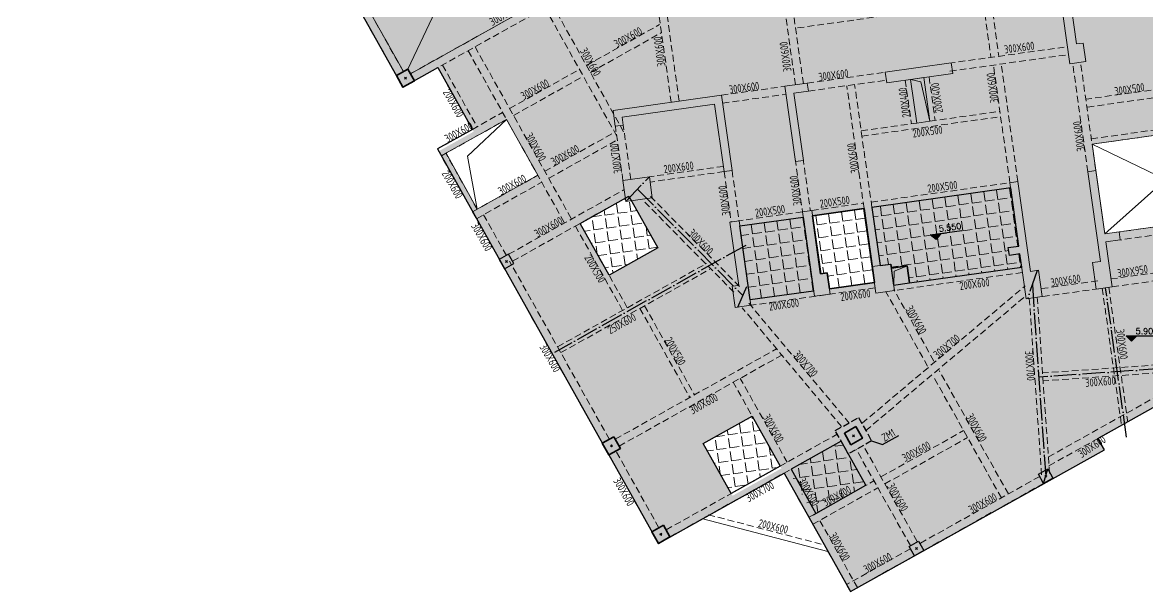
# Model space of a CAD drawing. Header units: millimetres. Extents: x 1089227 to 13101469, y 618865 to 10240562.
# Drawn here: x 7241747 to 7283909, y 5097722 to 5119053 of the extents above; entities that cross this region are included whole.
import ezdxf
from ezdxf.enums import TextEntityAlignment as Align

# ---------------------------------------------------------------- set-up
doc = ezdxf.new("R2010")
doc.units = ezdxf.units.MM
doc.header["$LTSCALE"] = 1000
for name, pattern in [('DASH', [0.35, 0.25, -0.1]), ('GB_DASHDOT3', [1.0675, 0.84, -0.105, 0.0175, -0.105]), ('HIDDEN', [0.375, 0.25, -0.125])]:
    doc.linetypes.add(name, pattern=pattern)
doc.layers.get('0').update_dxf_attribs({"linetype": 'CONTINUOUS'})
for name, color, linetype in [('BG', 11, 'CONTINUOUS'), ('BG-H', 8, 'CONTINUOUS'), ('BG-T', 3, 'CONTINUOUS'), ('C-H', 8, 'CONTINUOUS'), ('S-BEAM-TEXT-DD', 7, 'CONTINUOUS'), ('S-COLU-BEAM', 240, 'CONTINUOUS'), ('S-GRID-DE', 11, 'GB_DASHDOT3'), ('THIN', 7, 'CONTINUOUS'), ('单形心', 4, 'CONTINUOUS'), ('降板范围', 7, 'CONTINUOUS')]:
    doc.layers.add(name, color=color, linetype=linetype)
for name, color, linetype, lineweight in [('S-BEAM-DASH', 4, 'HIDDEN', 0), ('S-BEAM-SE-DASH', 3, 'HIDDEN', 0), ('S-COLU', 30, 'CONTINUOUS', 0), ('S-HOLE', 11, 'CONTINUOUS', 0), ('S-SLAB-HATCH', 73, 'CONTINUOUS', 0), ('S-WALL', 31, 'CONTINUOUS', 0)]:
    doc.layers.add(name, color=color, linetype=linetype, lineweight=lineweight)
doc.styles.add('RMD', font='romand.shx')
doc.styles.add('TSSD_Rein', font='tssdeng.shx', dxfattribs={"width": 0.7, "bigfont": 'hztxt.shx'})
pattern_1 = [(8.0000004, (-7272583.1, -5076572.44), (-68.04869, 484.191572), [355.6, -133.35]), (98.0000004, (-7272583.1, -5076572.44), (-484.191572, -68.04869), [355.6, -133.35])]
pattern_2 = [(8.0000004, (-7272583.1, -5076572.44), (-68.04869, 484.191572), [355.6, -133.35]), (98.0000004, (-7272583.1, -5076572.44), (-484.191572, -68.04869), [355.6, -133.35])]

# ---------------------------------------------------------------- blocks, each defined once
blk = doc.blocks.new('QZ-TL-0808')
at = {"layer": 'C-H'}
for points in [[(-135963, -106747), (-136211, -106782), (-136489, -104802), (-136836, -104850), (-136460, -107524), (-135866, -107440)], [(-143383, -107841), (-140907, -107493), (-140852, -107889), (-143327, -108237)], [(-146749, -111192), (-147146, -108369), (-146304, -108251), (-146263, -108548), (-146807, -108625), (-146452, -111150)], [(-153499, -109868), (-153583, -109274), (-149523, -108703), (-149126, -111526), (-149423, -111567), (-149778, -109042), (-153244, -109529), (-153202, -109826)], [(-135790, -111570), (-135493, -111530), (-135159, -113905), (-134614, -113828), (-134573, -114126), (-135117, -114202), (-134881, -115886), (-135475, -115969), (-135614, -114979), (-135317, -114937)], [(-153214, -111898), (-152224, -111759), (-152112, -112551), (-153103, -112690)], [(-138099, -116338), (-137504, -116254), (-137644, -115264), (-137941, -115306), (-138414, -111941), (-138711, -111983), (-138377, -114357), (-138774, -114413), (-138732, -114710), (-138335, -114654)], [(-149011, -116660), (-149122, -115867), (-148874, -115833), (-149208, -113456), (-148862, -113407), (-148416, -116576)], [(-146040, -116242), (-146485, -113073), (-146138, -113024), (-145804, -115401), (-145557, -115366), (-145446, -116159)], [(-143873, -115130), (-143180, -115032), (-143041, -116023), (-143734, -116120)]]:
    blk.add_hatch(color=256, dxfattribs=at).paths.add_polyline_path(points)
at = {"layer": 'S-WALL'}
for points in [[(-136836, -104850), (-136489, -104802), (-136211, -106782), (-135963, -106747), (-135866, -107440), (-136460, -107524), (-136836, -104850)], [(-146749, -111192), (-147146, -108369), (-146304, -108251), (-146263, -108548), (-146807, -108625), (-146452, -111150), (-146749, -111192)], [(-153499, -109868), (-153583, -109274), (-149523, -108703), (-149126, -111526), (-149423, -111567), (-149778, -109042), (-153244, -109529), (-153202, -109826), (-153499, -109868)], [(-135790, -111570), (-135493, -111530), (-135159, -113905), (-134614, -113828), (-134573, -114126), (-135117, -114202), (-134881, -115886), (-135475, -115969), (-135614, -114979), (-135317, -114937), (-135790, -111570)], [(-138099, -116338), (-137504, -116254), (-137644, -115264), (-137941, -115306), (-138414, -111941), (-138711, -111983), (-138377, -114357), (-138774, -114413), (-138732, -114710), (-138335, -114654), (-138099, -116338)], [(-149011, -116660), (-149122, -115867), (-148874, -115833), (-149208, -113456), (-148862, -113407), (-148416, -116576), (-149011, -116660)], [(-146040, -116242), (-146485, -113073), (-146138, -113024), (-145804, -115401), (-145557, -115366), (-145446, -116159), (-146040, -116242)]]:
    blk.add_lwpolyline(points, dxfattribs=at)
for points in [[(-143383, -107841), (-140907, -107493), (-140852, -107889), (-143327, -108237)], [(-153214, -111898), (-152224, -111759), (-152112, -112551), (-153103, -112690)], [(-143873, -115130), (-143180, -115032), (-143041, -116023), (-143734, -116120)]]:
    blk.add_lwpolyline(points, close=True, dxfattribs=at)
blk = doc.blocks.new('BANWANG_XINGXIN')
at = {"color": 0}
for points in [[(0.71, 0.71), (-0.71, -0.71)], [(-0.71, 0.71), (0.71, -0.71)]]:
    blk.add_lwpolyline(points, dxfattribs=at)
blk = doc.blocks.new('1F柱网-0808')
at = {"layer": 'S-COLU', "lineweight": 35}
for points in [[(-16390, 40735), (-16826, 40491), (-16582, 40054), (-16145, 40299)], [(400, 27329), (-36, 27084), (208, 26648), (644, 26892)], [(-8671, 26949), (-9107, 26705), (-8863, 26268), (-8427, 26513)], [(-6814, 23633), (-7251, 23389), (-7006, 22953), (-6570, 23197)]]:
    blk.add_lwpolyline(points, close=True, dxfattribs=at)
at = {"layer": 'S-COLU-BEAM'}
for points in [[(-12618, 33793), (-12967, 33598), (-12771, 33249), (-12422, 33444)], [(7239, 25553), (7588, 25749), (7783, 25400), (7434, 25204)], [(2396, 22842), (2745, 23037), (2941, 22688), (2592, 22493)]]:
    blk.add_lwpolyline(points, close=True, dxfattribs=at)
blk.add_blockref('QZ-TL-0808', (144880, 148457))
at = {"layer": '单形心', "xscale": 50, "yscale": 50, "zscale": 50}
for p in [(-16486, 40395), (-12694, 33521), (304, 26988), (-8767, 26609), (7511, 25477), (-6910, 23293), (2668, 22765)]:
    blk.add_blockref('BANWANG_XINGXIN', p, dxfattribs=at)
blk = doc.blocks.new('2FJGBZ')
at = {"layer": 'C-H'}
h = blk.add_hatch(color=256, dxfattribs=at)
h.dxf.hatch_style = 1
h.paths.add_polyline_path([(-16825, 40492), (-16389, 40734), (-16143, 40299), (-16582, 40054)])
h = blk.add_hatch(color=256, dxfattribs=at)
h.dxf.hatch_style = 1
h.paths.add_polyline_path([(-12965, 33598), (-12617, 33792), (-12420, 33445), (-12770, 33249)])
h = blk.add_hatch(color=256, dxfattribs=at)
h.dxf.hatch_style = 1
h.paths.add_polyline_path([(-35, 27086), (400, 27328), (647, 26893), (208, 26648)])
h = blk.add_hatch(color=256, dxfattribs=at)
h.dxf.hatch_style = 1
h.paths.add_polyline_path([(-9106, 26706), (-8670, 26948), (-8424, 26513), (-8863, 26268)])
h = blk.add_hatch(color=256, dxfattribs=at)
h.dxf.hatch_style = 1
h.paths.add_polyline_path([(7240, 25555), (7588, 25749), (7784, 25400), (7434, 25204)])
h = blk.add_hatch(color=256, dxfattribs=at)
h.dxf.hatch_style = 1
h.paths.add_polyline_path([(-7251, 23389), (-6816, 23632), (-6569, 23197), (-7008, 22952)])
h = blk.add_hatch(color=256, dxfattribs=at)
h.dxf.hatch_style = 1
h.paths.add_polyline_path([(2399, 22844), (2747, 23039), (2943, 22689), (2593, 22494)])
at = {"layer": 'S-SLAB-HATCH'}
h = blk.add_hatch(dxfattribs=at)
h.set_pattern_fill('松散材料', color=256, scale=200, angle=8)
h.set_pattern_definition([(8.0000004, (-5457252.86, 1932872.46), (133.485347, 397.445483), [0, -375])])
h.paths.add_polyline_path([(-9941, 34947), (-8108, 35973), (-7021, 34031), (-8854, 33005)], flags=16)
h.paths.add_polyline_path([(-5324, 26702), (-3492, 27727), (-2393, 25764), (-4225, 24738)], flags=16)
h.paths.add_polyline_path([(-593, 32496), (-676, 33091), (-924, 33056), (-1230, 35235), (701, 35506), (1091, 32733)], flags=16)
h.paths.add_polyline_path([(9248, 37919), (14299, 38629), (14772, 35262), (9722, 34554)], flags=16)
h.paths.add_polyline_path([(-685, 57224), (-2616, 56953), (-2950, 59330), (-1019, 59601)], flags=17)
h.paths.add_polyline_path([(-1646, 64057), (-2933, 63876), (-3114, 65163), (-1827, 65344)], flags=16)
h.paths.add_polyline_path([(-24126, 53937), (-21332, 55501), (-20160, 53408), (-22952, 51844)], flags=16)
edge = h.paths.add_edge_path()
edge.add_line((8274, 69995), (8191, 70590))
edge.add_line((8191, 70590), (3804, 69973))
edge.add_line((3804, 69973), (2121, 81951))
edge.add_line((2121, 81951), (-4347, 81042))
edge.add_line((-4347, 81042), (-6158, 83583))
edge.add_line((-6158, 83583), (-29732, 67073))
edge.add_line((-29732, 67073), (-29727, 67065))
edge.add_arc((-27730, 64687), 3105, 130.0192, 209.2114)
edge.add_line((-30440, 63171), (-28906, 60430))
edge.add_line((-28906, 60430), (-28209, 60820))
edge.add_line((-28209, 60820), (-23030, 51571))
edge.add_line((-23030, 51571), (-21720, 52305))
edge.add_line((-21720, 52305), (-19375, 48117))
edge.add_line((-19375, 48117), (-20683, 47384))
edge.add_line((-20683, 47384), (-16580, 40054))
edge.add_line((-16580, 40054), (-15271, 40787))
edge.add_line((-15271, 40787), (-13928, 38388))
edge.add_line((-13928, 38388), (-15237, 37655))
edge.add_line((-15237, 37655), (-7004, 22953))
edge.add_line((-7004, 22953), (-2295, 25590))
edge.add_line((-2295, 25590), (192, 21150))
edge.add_line((192, 21150), (9708, 26465))
edge.add_line((9708, 26465), (9462, 26902))
edge.add_line((9462, 26902), (13922, 29398))
edge.add_line((13922, 29398), (14261, 29587))
edge.add_line((14261, 29587), (12238, 32884))
edge.add_line((12238, 32884), (12186, 33190))
edge.add_line((12186, 33190), (11986, 34618))
edge.add_line((11986, 34618), (14806, 35014))
edge.add_line((14806, 35014), (14841, 34766))
edge.add_line((14841, 34766), (15435, 34850))
edge.add_line((15435, 34850), (15296, 35840))
edge.add_line((15296, 35840), (15049, 35805))
edge.add_line((15049, 35805), (14786, 37687))
edge.add_line((14786, 37687), (14735, 37681))
edge.add_line((14735, 37681), (14054, 42533))
edge.add_line((14054, 42533), (15292, 42708))
edge.add_line((15292, 42708), (15390, 42014))
edge.add_line((15390, 42014), (15786, 42070))
edge.add_line((15786, 42070), (15647, 43059))
edge.add_line((15647, 43059), (14012, 42829))
edge.add_line((14012, 42829), (13886, 43721))
edge.add_line((13886, 43721), (13985, 43736))
edge.add_line((13985, 43736), (13889, 44429))
edge.add_line((13889, 44429), (5471, 43245))
edge.add_line((5471, 43245), (5422, 43593))
edge.add_line((5422, 43593), (2748, 43216))
edge.add_line((2748, 43216), (1399, 52821))
edge.add_line((1399, 52821), (1744, 52870))
edge.add_line((1744, 52870), (1737, 52919))
edge.add_line((1737, 52919), (2332, 53003))
edge.add_line((2332, 53003), (2338, 52953))
edge.add_line((2338, 52953), (3676, 53141))
edge.add_line((3676, 53141), (3627, 53490))
edge.add_line((3627, 53490), (2735, 53363))
edge.add_line((2735, 53363), (2179, 57324))
edge.add_line((2179, 57324), (-346, 56969))
edge.add_line((-346, 56969), (-388, 57266))
edge.add_line((-388, 57266), (-685, 57224))
edge.add_line((-685, 57224), (-1450, 62671))
edge.add_line((-1450, 62671), (-1154, 62713))
edge.add_line((-1154, 62713), (-1975, 68555))
edge.add_line((-1975, 68555), (8274, 69995))
h.paths.add_polyline_path([(-14963, 37579), (-12696, 38848), (-11523, 36754), (-13791, 35485)], flags=16)
h = blk.add_hatch(dxfattribs=at)
h.set_pattern_fill('ANGLE', color=256, scale=70, angle=8)
h.set_pattern_definition(pattern_2)
edge = h.paths.add_edge_path()
edge.add_line((2409, 32716), (6616, 33307))
edge.add_line((6616, 33307), (6547, 33804))
edge.add_line((6547, 33804), (6151, 33747))
edge.add_line((6151, 33747), (6107, 34044))
edge.add_line((6107, 34044), (6505, 34101))
edge.add_line((6505, 34101), (6199, 36277))
edge.add_line((6199, 36277), (1000, 35546))
edge.add_line((1000, 35546), (1304, 33370))
edge.add_line((1304, 33370), (1702, 33425))
edge.add_line((1702, 33425), (1726, 33268))
edge.add_line((1726, 33268), (2317, 33352))
edge.add_line((2317, 33352), (2320, 33352))
edge.add_line((2320, 33352), (2410, 32717))
h = blk.add_hatch(dxfattribs=at)
h.set_pattern_fill('ANGLE', color=256, scale=70, angle=8)
h.set_pattern_definition(pattern_2)
h.paths.add_polyline_path([(-9941, 34947), (-8108, 35973), (-7021, 34031), (-8854, 33005)])
h = blk.add_hatch(dxfattribs=at)
h.set_pattern_fill('ANGLE', color=256, scale=70, angle=8)
h.set_pattern_definition(pattern_2)
h.paths.add_polyline_path([(-593, 32496), (-676, 33091), (-924, 33056), (-1230, 35235), (701, 35506), (1091, 32733)])
h = blk.add_hatch(dxfattribs=at)
h.set_pattern_fill('ANGLE', color=256, scale=70, angle=8)
h.set_pattern_definition(pattern_2)
edge = h.paths.add_edge_path()
edge.add_line((-3562, 32078), (-3952, 34852))
edge.add_line((-3952, 34852), (-1575, 35186))
edge.add_line((-1575, 35186), (-1187, 32413))
edge.add_line((-1187, 32413), (-3564, 32079))
h = blk.add_hatch(dxfattribs=at)
h.set_pattern_fill('ANGLE', color=256, scale=70, angle=8)
h.set_pattern_definition(pattern_1)
h.paths.add_polyline_path([(-5324, 26702), (-3492, 27727), (-2442, 25852), (-4274, 24826)])
h = blk.add_hatch(dxfattribs=at)
h.set_pattern_fill('ANGLE', color=256, scale=70, angle=8)
h.set_pattern_definition(pattern_1)
edge = h.paths.add_edge_path()
edge.add_line((-1192, 24030), (773, 25130))
edge.add_line((773, 25130), (-155, 26787))
edge.add_line((-155, 26787), (-2120, 25688))
edge.add_line((-2120, 25688), (-1192, 24030))
at = {"layer": 'S-BEAM-DASH'}
for p, q in [((-16580, 40054), (-20685, 47384)), ((-20178, 47095), (-16563, 40638)), ((-16291, 40562), (-7477, 45492)), ((-16144, 40300), (-7331, 45231)), ((-6523, 39489), (-7268, 44787)), ((-6226, 39531), (-6971, 44829)), ((-11257, 43034), (-8568, 38231)), ((-10996, 43180), (-8306, 38377)), ((-1869, 40143), (-2238, 42767)), ((-1572, 40185), (-1941, 42809)), ((1800, 42779), (-1864, 42265)), ((5230, 42807), (5459, 41173)), ((5527, 42849), (5756, 41215)), ((-9701, 40869), (-6969, 42399)), ((-9555, 40607), (-6890, 42099)), ((-14137, 41423), (-10522, 34965)), ((-13876, 41569), (-10260, 35112)), ((3875, 40950), (8331, 41576)), ((3916, 40653), (8372, 41279)), ((6467, 36516), (5847, 40925)), ((9091, 36885), (8520, 40947)), ((9388, 36926), (8817, 40989)), ((-15271, 40787), (-13977, 38475)), ((-15097, 40885), (-13802, 38573)), ((-12581, 39257), (-9963, 40722)), ((-1423, 40206), (1498, 40616)), ((6170, 36474), (5550, 40883)), ((20095, 40857), (9054, 39305)), ((-12434, 38995), (-9817, 40461)), ((-4642, 39753), (-2265, 40087)), ((-1382, 39909), (1540, 40319)), ((701, 35506), (54, 40110)), ((998, 35547), (351, 40152)), ((2247, 40319), (2477, 38684)), ((3139, 40444), (3368, 38809)), ((14063, 40312), (9012, 39602)), ((-4600, 39456), (-2223, 39790)), ((-15286, 37742), (-12842, 39110)), ((-15139, 37480), (-12696, 38848)), ((622, 38221), (5821, 38952)), ((3170, 38781), (5794, 39150)), ((9221, 38117), (14271, 38827)), ((-11262, 36901), (-8591, 38396)), ((-8333, 36559), (-8618, 38589)), ((-8036, 36600), (-8321, 38630)), ((594, 38419), (2675, 38711)), ((-11115, 36639), (-8513, 38096)), ((-7249, 23390), (-15237, 37655)), ((-13796, 35482), (-14969, 37576)), ((-1882, 37364), (-1604, 35384)), ((-1585, 37406), (-1307, 35425)), ((-13966, 35386), (-11523, 36754)), ((-4569, 37088), (-7343, 36698)), ((-4541, 36890), (-7315, 36500)), ((-4541, 36890), (-4278, 35008)), ((-4244, 36931), (-3981, 35050)), ((-13820, 35125), (-11377, 36493)), ((972, 35745), (6169, 36476)), ((-12617, 33792), (-8286, 36217)), ((-12471, 33530), (-8223, 35909)), ((-3964, 32582), (-7325, 35983)), ((-4178, 32371), (-7539, 35772)), ((-1258, 35432), (673, 35704)), ((-12701, 33744), (-13557, 35272)), ((-1605, 35384), (-3980, 35050)), ((14772, 35262), (10168, 34615)), ((-8345, 31687), (-10115, 34849)), ((-8170, 31785), (-9941, 34947)), ((14814, 34965), (10209, 34317)), ((-8842, 26853), (-12580, 33528)), ((-10785, 30321), (-5197, 33450)), ((9958, 32865), (15070, 33586)), ((-10662, 30103), (-5075, 33231)), ((6642, 33111), (1839, 32435)), ((10000, 32568), (15112, 33289)), ((1119, 32535), (-3535, 31880)), ((1091, 32733), (-593, 32496)), ((628, 27457), (6741, 32608)), ((3319, 29790), (1819, 32468)), ((9505, 32502), (7327, 32196)), ((9463, 32799), (7334, 32500)), ((9629, 32519), (10351, 27382)), ((9876, 32554), (10585, 27513)), ((761, 27177), (6743, 32216)), ((3085, 29593), (1519, 32389)), ((6896, 32136), (7361, 25466)), ((7194, 32178), (7661, 25487)), ((-7697, 31763), (-5829, 28425)), ((-7523, 31861), (-5654, 28523)), ((-140, 27335), (-3860, 31782)), ((151, 27454), (-3630, 31974)), ((-8622, 26861), (-2576, 30247)), ((-8475, 26599), (-2380, 30013)), ((13973, 29803), (7391, 29344)), ((7611, 26193), (13771, 29640)), ((-2179, 25998), (-3939, 29140)), ((5848, 24659), (3284, 29238)), ((6110, 24805), (3518, 29434)), ((13993, 29504), (7412, 29045)), ((7634, 25862), (13918, 29378)), ((-2441, 25852), (-4201, 28993)), ((-6715, 23460), (-301, 27049)), ((1335, 25445), (4436, 27181)), ((-6569, 23198), (-155, 26787)), ((2695, 23026), (672, 26622)), ((1482, 25183), (4582, 26920)), ((-6986, 23537), (-8598, 26416)), ((2439, 22869), (411, 26476)), ((-1105, 24079), (-2033, 25736)), ((192, 21150), (-2295, 25590)), ((-1366, 23932), (1073, 25298)), ((7288, 25466), (2795, 22952)), ((-1220, 23670), (1220, 25037)), ((7434, 25204), (2942, 22690)), ((-5136, 24027), (-785, 22895)), ((454, 21296), (-958, 23817)), ((2445, 22755), (45, 21411)), ((2592, 22493), (192, 21150))]:
    blk.add_line(p, q, dxfattribs=at)
at = {"layer": 'S-BEAM-DASH', "linetype": 'Continuous'}
for p, q in [((2445, 40347), (2675, 38711)), ((2941, 40416), (3170, 38781)), ((2675, 38711), (3170, 38781)), ((999, 35547), (6197, 36278)), ((-1230, 35234), (701, 35506)), ((1007, 33327), (701, 35506)), ((1304, 33369), (998, 35547)), ((-1577, 35186), (-3952, 34852)), ((6614, 33309), (1811, 32633)), ((-1186, 32413), (-3563, 32078)), ((-5334, 23872), (-656, 22654))]:
    blk.add_line(p, q, dxfattribs=at)
at = {"layer": 'S-BEAM-SE-DASH'}
blk.add_line((9248, 37919), (14299, 38629), dxfattribs=at)
at = {"layer": 'S-GRID-DE'}
for p, q in [((-3733, 34126), (-10901, 30113)), ((10539, 26940), (9753, 32537)), ((13983, 29653), (7252, 29184))]:
    blk.add_line(p, q, dxfattribs=at)
for points in [[(-8222, 35766), (-7343, 36698)], [(-7783, 36232), (-3839, 32242)], [(7188, 33188), (6832, 32126)], [(-4031, 31811), (-3647, 32673)], [(7010, 32657), (7510, 25476)], [(7434, 25204), (7588, 25749)]]:
    blk.add_lwpolyline(points, dxfattribs=at)
at = {"layer": 'S-HOLE'}
blk.add_line((-16390, 40735), (-13772, 46297), dxfattribs=at)
for points in [[(-16563, 40638), (-18309, 43757), (-13772, 46297), (-11929, 43002), (-16290, 40560), (-16388, 40736), (-16563, 40638)], [(2675, 38711), (2445, 40347), (2941, 40415), (3170, 38781), (2675, 38711)], [(2450, 40347), (2826, 40259), (3170, 38781)], [(-14965, 37578), (-12696, 38848), (-11523, 36754), (-13791, 35485), (-14963, 37579)], [(-13792, 35484), (-14156, 37475), (-12696, 38848)], [(9722, 34552), (14299, 38629)], [(9248, 37919), (14772, 35262)], [(1815, 32633), (1830, 33157), (2300, 33349)]]:
    blk.add_lwpolyline(points, dxfattribs=at)
blk.add_lwpolyline([(9248, 37919), (14299, 38629), (14772, 35262), (9722, 34554)], close=True, dxfattribs=at)
at = {"layer": 'THIN'}
blk.add_lwpolyline([(983, 26796), (1397, 26663), (2003, 27002)], dxfattribs=at)
at = {"layer": '降板范围'}
for points in [[(-20683, 47384), (-16582, 40054), (-15271, 40787), (-13977, 38475), (-15286, 37742), (-7004, 22953), (-2295, 25590), (192, 21150), (9708, 26465), (9470, 26889), (13930, 29385)], [(2409, 32716), (6616, 33307), (6547, 33804), (6151, 33747), (6107, 34044), (6505, 34101), (6199, 36277), (1000, 35546), (1304, 33370), (1702, 33425), (1726, 33268), (2317, 33352), (2320, 33352), (2410, 32717)], [(-591, 32496), (1091, 32733), (700, 35506), (-1230, 35234), (-923, 33057), (-677, 33092), (-591, 32496)], [(-3562, 32078), (-3952, 34852), (-1575, 35186), (-1187, 32413), (-3564, 32079)], [(2409, 32717), (2320, 33352), (1722, 33268), (1811, 32633), (2409, 32717)], [(-1192, 24030), (773, 25130), (-155, 26787), (-2033, 25736), (-1105, 24079)]]:
    blk.add_lwpolyline(points, dxfattribs=at)
for points in [[(-9941, 34947), (-8108, 35973), (-7021, 34031), (-8854, 33005)], [(-593, 32496), (-676, 33091), (-924, 33056), (-1230, 35235), (701, 35506), (1091, 32733)], [(-5324, 26702), (-3492, 27727), (-2442, 25852), (-4274, 24826)]]:
    blk.add_lwpolyline(points, close=True, dxfattribs=at)
at = {"layer": '降板范围', "linetype": 'DASH'}
blk.add_lwpolyline([(-375, 27183), (499, 27669), (983, 26796), (111, 26308)], close=True, dxfattribs=at)
blk.add_blockref('1F柱网-0808', (0, 0))
blk = doc.blocks.new('ljm2')
at = {"layer": 'BG'}
for points in [[(-126552, -42830), (-126722, -43056), (-126948, -42886), (-125760, -42719)], [(-119199, -46669), (-119399, -46869), (-119599, -46669), (-118399, -46669)]]:
    blk.add_lwpolyline(points, dxfattribs=at)
at = {"layer": 'BG-H'}
for points in [[(-126552, -42830), (-126722, -43056), (-126948, -42886)], [(-119199, -46669), (-119399, -46869), (-119599, -46669)]]:
    blk.add_solid(points, dxfattribs=at)
at = {"layer": 'BG-T', "color": 7, "style": 'RMD'}
blk.add_text('5.550', height=220, rotation=7.9937, dxfattribs=at).set_placement((-125760, -42719), align=Align.BOTTOM_RIGHT)
blk.add_text('5.900', height=220, dxfattribs=at).set_placement((-118399, -46669), align=Align.BOTTOM_RIGHT)
at = {"layer": 'S-BEAM-TEXT-DD', "style": 'TSSD_Rein', "width": 0.7}
for s, rotation, p in [('300X700', 28.9246, (-143359, -35057)), ('300X600', 28.9246, (-138692, -35881)), ('300X600', 97.8817, (-136869, -36552)), ('300X600', 97.8817, (-132146, -36747)), ('300X600', 7.7452, (-124151, -36085)), ('300X600', 299.7953, (-140091, -35981)), ('300X600', 7.7452, (-131114, -37116)), ('300X600', 97.8817, (-124389, -37913)), ('200X600', 299.7953, (-145223, -37537)), ('300X600', 28.9246, (-142184, -37836)), ('300X600', 7.7452, (-134462, -37587)), ('200X400', 97.8817, (-127687, -38463)), ('200X400', 97.8817, (-126469, -38291)), ('300X500', 8.5916, (-120020, -37652)), ('300X600', 28.9246, (-145040, -39435)), ('300X600', 97.8817, (-121148, -39730)), ('300X600', 299.7953, (-142145, -39172)), ('200X500', 7.7452, (-127589, -39236)), ('300X600', 28.9246, (-141054, -40298)), ('300X700', 97.8817, (-138501, -40563)), ('300X600', 97.8817, (-129616, -40552)), ('200X600', 299.7953, (-145264, -40580)), ('200X600', 7.7452, (-136915, -40573)), ('300X600', 28.9246, (-143039, -41409)), ('300X600', 97.8817, (-131769, -41763)), ('200X500', 7.7452, (-127028, -41300)), ('300X600', 97.8817, (-134441, -42138)), ('200X500', 7.7452, (-131066, -41867)), ('200X500', 7.7452, (-133491, -42208)), ('300X600', 299.7953, (-144166, -42544)), ('300X600', 28.9246, (-141678, -42997)), ('300X600', 314.1635, (-136052, -42846)), ('200X500', 299.7953, (-139921, -43735)), ('300X950', 8.5916, (-119909, -44474)), ('200X600', 7.7452, (-125825, -44953)), ('300X600', 8.5916, (-122411, -44824)), ('200X600', 7.7452, (-130288, -45366)), ('200X600', 7.7452, (-132968, -45725)), ('300X600', 299.7953, (-127888, -45652)), ('250X600', 28.9246, (-138934, -46617)), ('200X500', 299.7953, (-136914, -46829)), ('300X700', 39.7814, (-126666, -47536)), ('300X600', 277.4901, (-119979, -46439)), ('300X600', 299.7953, (-141605, -47081)), ('300X700', 311.0993, (-132099, -47385)), ('300X700', 274.0475, (-123401, -47235)), ('300X600', 4.5336, (-121120, -48586)), ('300X600', 28.9246, (-135861, -49623)), ('300X600', 299.7953, (-133238, -49714)), ('300X600', 299.7953, (-125626, -49692)), ('ZM1', 29.551, (-128659, -50648)), ('300X600', 33.4759, (-121276, -51261)), ('300X600', 28.1974, (-127895, -51403)), ('300X600', 299.7953, (-138841, -52099)), ('300X700', 28.9246, (-133753, -52914)), ('300X600', 299.7953, (-131906, -52097)), ('300X600', 299.7953, (-128579, -52299)), ('300X600', 28.1974, (-130872, -53070)), ('300X600', 28.1974, (-125409, -53341)), ('200X600', 346.1122, (-133415, -53825)), ('300X600', 299.7953, (-130757, -54149)), ('300X600', 28.1974, (-129343, -55581))]:
    blk.add_text(s, height=300, rotation=rotation, dxfattribs=at).set_placement(p)

msp = doc.modelspace()

# ---------------------------------------------------------------- block references
for name, p in [('2FJGBZ', (7272583.12, 5076572.438)), ('ljm2', (7402712.53, 5153975.062))]:
    msp.add_blockref(name, p)

doc.saveas('drawing.dxf')
